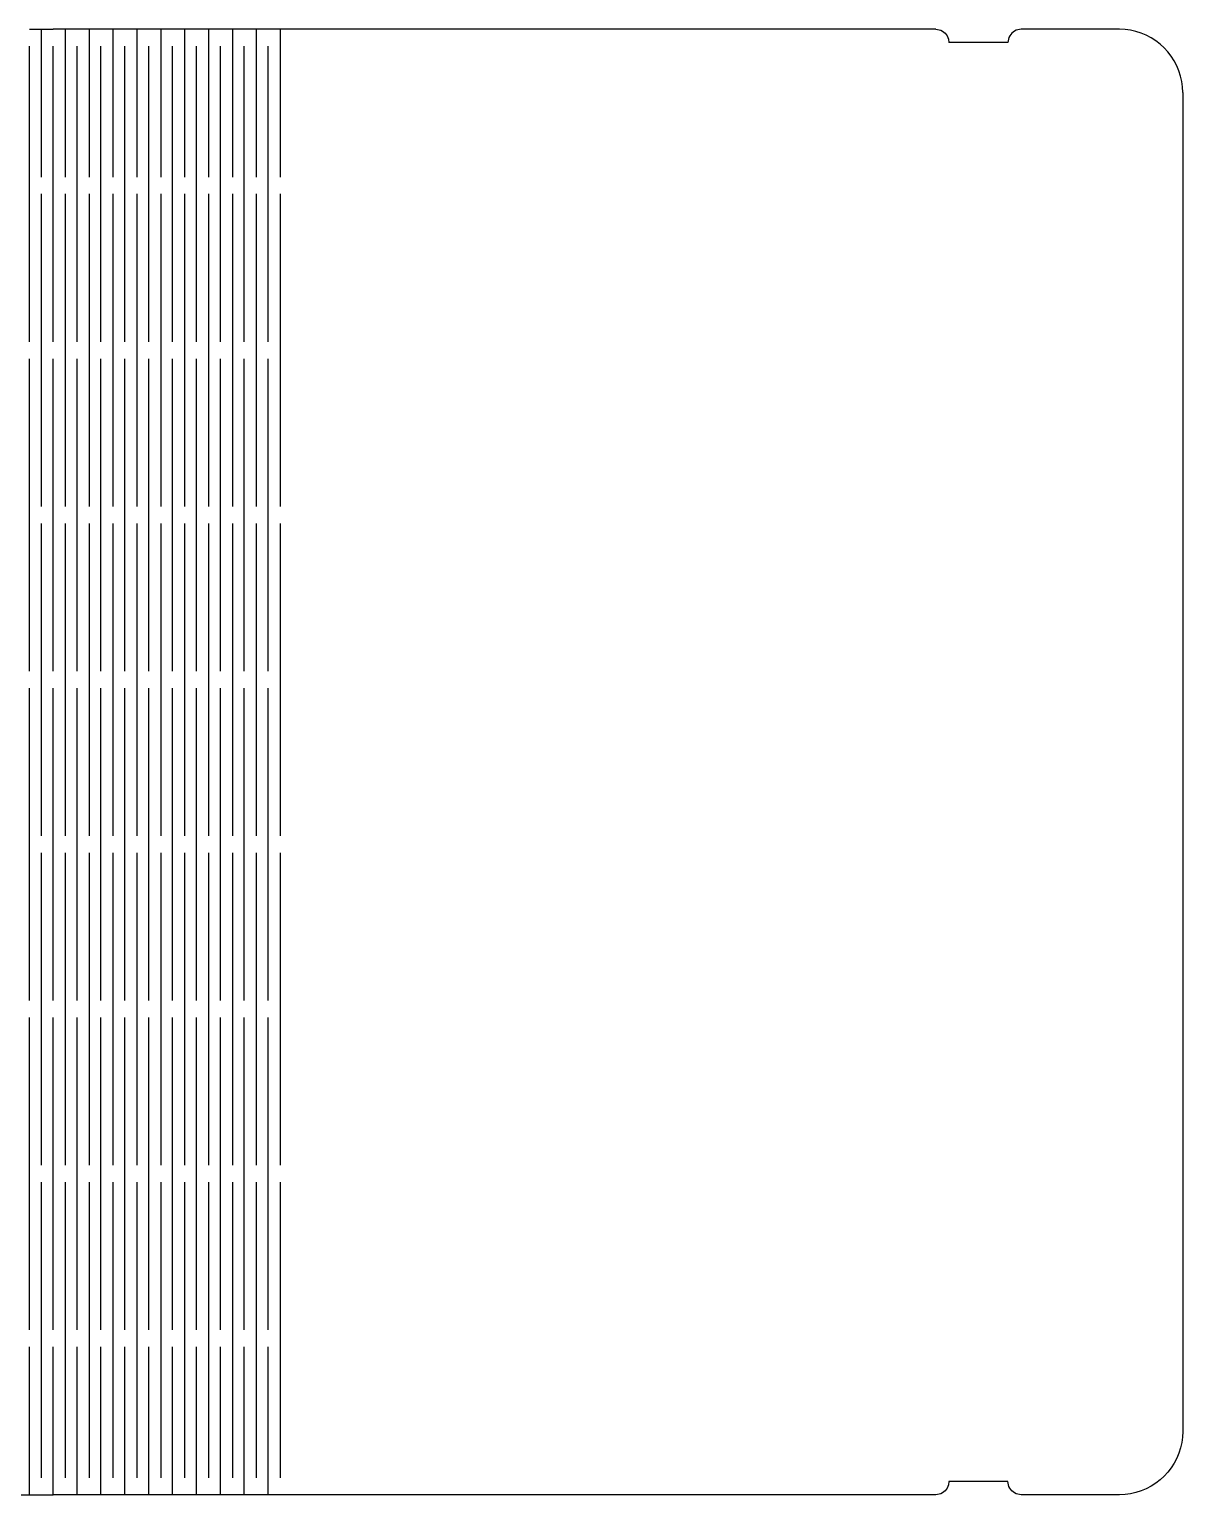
# Model space of a CAD drawing. Extents: x -174 to 174, y -110 to 110.
# Drawn here: x 0.5 to 174.4, y -110.5 to 110.5 of the extents above; entities that cross this region are included whole.
import ezdxf

# ---------------------------------------------------------------- set-up
doc = ezdxf.new("R2010")
doc.units = 0
doc.header["$MEASUREMENT"] = 0
doc.layers.get('0').update_dxf_attribs({"linetype": 'CONTINUOUS'})

msp = doc.modelspace()

# ---------------------------------------------------------------- linework, layer by layer
for p, q in [((0.53, 110.49), (2.33, 110.49)), ((2.33, 110.49), (2.33, 88.2)), ((2.33, 110.49), (4.13, 110.49)), ((5.93, 110.49), (4.13, 110.49)), ((5.93, 110.49), (5.93, 88.2)), ((9.53, 110.49), (5.93, 110.49)), ((9.53, 110.49), (9.53, 88.2)), ((13.13, 110.49), (9.53, 110.49)), ((13.13, 110.49), (13.13, 88.2)), ((16.73, 110.49), (13.13, 110.49)), ((16.73, 110.49), (16.73, 88.2)), ((20.34, 110.49), (16.73, 110.49)), ((20.34, 110.49), (20.34, 88.2)), ((23.94, 110.49), (20.34, 110.49)), ((23.94, 110.49), (23.94, 88.2)), ((27.54, 110.49), (23.94, 110.49)), ((27.54, 110.49), (27.54, 88.2)), ((31.14, 110.49), (27.54, 110.49)), ((31.14, 110.49), (31.14, 88.2)), ((34.74, 110.49), (31.14, 110.49)), ((34.74, 110.49), (34.74, 88.2)), ((38.34, 110.49), (34.74, 110.49)), ((38.34, 110.49), (38.34, 88.2)), ((137.2, 110.49), (38.34, 110.49)), ((137.2, 110.49), (137.72, 110.42)), ((137.72, 110.42), (137.97, 110.34)), ((137.97, 110.34), (138.2, 110.22)), ((138.2, 110.22), (138.42, 110.08)), ((138.42, 110.08), (138.62, 109.9)), ((138.62, 109.9), (138.79, 109.71)), ((138.79, 109.71), (138.93, 109.49)), ((138.93, 109.49), (139.05, 109.26)), ((139.05, 109.26), (139.13, 109.01)), ((139.13, 109.01), (139.2, 108.49)), ((148.09, 108.49), (139.2, 108.49)), ((148.16, 109.01), (148.09, 108.49)), ((148.24, 109.26), (148.16, 109.01)), ((148.36, 109.49), (148.24, 109.26)), ((148.51, 109.71), (148.36, 109.49)), ((148.68, 109.9), (148.51, 109.71)), ((148.87, 110.08), (148.68, 109.9)), ((149.09, 110.22), (148.87, 110.08)), ((149.33, 110.34), (149.09, 110.22)), ((149.57, 110.42), (149.33, 110.34)), ((150.09, 110.49), (149.57, 110.42)), ((164.92, 110.49), (150.09, 110.49)), ((165.75, 110.45), (164.92, 110.49)), ((166.57, 110.35), (165.75, 110.45)), ((167.38, 110.17), (166.57, 110.35)), ((168.17, 109.92), (167.38, 110.17)), ((168.94, 109.6), (168.17, 109.92)), ((169.68, 109.21), (168.94, 109.6)), ((170.38, 108.77), (169.68, 109.21)), ((171.04, 108.26), (170.38, 108.77)), ((0.53, 63.36), (0.53, 107.95)), ((4.13, 63.36), (4.13, 107.95)), ((7.73, 63.36), (7.73, 107.95)), ((11.33, 63.36), (11.33, 107.95)), ((14.93, 63.36), (14.93, 107.95)), ((18.53, 63.36), (18.53, 107.95)), ((22.14, 63.36), (22.14, 107.95)), ((25.74, 63.36), (25.74, 107.95)), ((29.34, 63.36), (29.34, 107.95)), ((32.94, 63.36), (32.94, 107.95)), ((36.54, 63.36), (36.54, 107.95)), ((171.65, 107.7), (171.04, 108.26)), ((172.21, 107.09), (171.65, 107.7)), ((172.72, 106.43), (172.21, 107.09)), ((173.17, 105.73), (172.72, 106.43)), ((173.55, 104.99), (173.17, 105.73)), ((173.87, 104.22), (173.55, 104.99)), ((174.12, 103.43), (173.87, 104.22)), ((174.3, 102.62), (174.12, 103.43)), ((174.41, 101.8), (174.3, 102.62)), ((174.44, 100.96), (174.41, 101.8)), ((174.44, 100.96), (174.44, -100.96)), ((2.33, 85.66), (2.33, 38.53)), ((5.93, 85.66), (5.93, 38.53)), ((9.53, 85.66), (9.53, 38.53)), ((13.13, 85.66), (13.13, 38.53)), ((16.73, 85.66), (16.73, 38.53)), ((20.34, 85.66), (20.34, 38.53)), ((23.94, 85.66), (23.94, 38.53)), ((27.54, 85.66), (27.54, 38.53)), ((31.14, 85.66), (31.14, 38.53)), ((34.74, 85.66), (34.74, 38.53)), ((38.34, 85.66), (38.34, 38.53)), ((0.53, 13.69), (0.53, 60.82)), ((4.13, 13.69), (4.13, 60.82)), ((7.73, 13.69), (7.73, 60.82)), ((11.33, 13.69), (11.33, 60.82)), ((14.93, 13.69), (14.93, 60.82)), ((18.53, 13.69), (18.53, 60.82)), ((22.14, 13.69), (22.14, 60.82)), ((25.74, 13.69), (25.74, 60.82)), ((29.34, 13.69), (29.34, 60.82)), ((32.94, 13.69), (32.94, 60.82)), ((36.54, 13.69), (36.54, 60.82)), ((2.33, 35.99), (2.33, -11.15)), ((5.93, 35.99), (5.93, -11.15)), ((9.53, 35.99), (9.53, -11.15)), ((13.13, 35.99), (13.13, -11.15)), ((16.73, 35.99), (16.73, -11.15)), ((20.34, 35.99), (20.34, -11.15)), ((23.94, 35.99), (23.94, -11.15)), ((27.54, 35.99), (27.54, -11.15)), ((31.14, 35.99), (31.14, -11.15)), ((34.74, 35.99), (34.74, -11.15)), ((38.34, 35.99), (38.34, -11.15)), ((0.53, -35.98), (0.53, 11.15)), ((4.13, -35.98), (4.13, 11.15)), ((7.73, -35.98), (7.73, 11.15)), ((11.33, -35.98), (11.33, 11.15)), ((14.93, -35.98), (14.93, 11.15)), ((18.53, -35.98), (18.53, 11.15)), ((22.14, -35.98), (22.14, 11.15)), ((25.74, -35.98), (25.74, 11.15)), ((29.34, -35.98), (29.34, 11.15)), ((32.94, -35.98), (32.94, 11.15)), ((36.54, -35.98), (36.54, 11.15)), ((2.33, -13.69), (2.33, -60.82)), ((5.93, -13.69), (5.93, -60.82)), ((9.53, -13.69), (9.53, -60.82)), ((13.13, -13.69), (13.13, -60.82)), ((16.73, -13.69), (16.73, -60.82)), ((20.34, -13.69), (20.34, -60.82)), ((23.94, -13.69), (23.94, -60.82)), ((27.54, -13.69), (27.54, -60.82)), ((31.14, -13.69), (31.14, -60.82)), ((34.74, -13.69), (34.74, -60.82)), ((38.34, -13.69), (38.34, -60.82)), ((0.53, -85.65), (0.53, -38.52)), ((4.13, -85.65), (4.13, -38.52)), ((7.73, -85.65), (7.73, -38.52)), ((11.33, -85.65), (11.33, -38.52)), ((14.93, -85.65), (14.93, -38.52)), ((18.53, -85.65), (18.53, -38.52)), ((22.14, -85.65), (22.14, -38.52)), ((25.74, -85.65), (25.74, -38.52)), ((29.34, -85.65), (29.34, -38.52)), ((32.94, -85.65), (32.94, -38.52)), ((36.54, -85.65), (36.54, -38.52)), ((2.33, -63.36), (2.33, -107.95)), ((5.93, -63.36), (5.93, -107.95)), ((9.53, -63.36), (9.53, -107.95)), ((13.13, -63.36), (13.13, -107.95)), ((16.73, -63.36), (16.73, -107.95)), ((20.34, -63.36), (20.34, -107.95)), ((23.94, -63.36), (23.94, -107.95)), ((27.54, -63.36), (27.54, -107.95)), ((31.14, -63.36), (31.14, -107.95)), ((34.74, -63.36), (34.74, -107.95)), ((38.34, -63.36), (38.34, -107.95)), ((0.53, -110.49), (0.53, -88.19)), ((4.13, -110.49), (4.13, -88.19)), ((7.73, -110.49), (7.73, -88.19)), ((11.33, -110.49), (11.33, -88.19)), ((14.93, -110.49), (14.93, -88.19)), ((18.53, -110.49), (18.53, -88.19)), ((22.14, -110.49), (22.14, -88.19)), ((25.74, -110.49), (25.74, -88.19)), ((29.34, -110.49), (29.34, -88.19)), ((32.94, -110.49), (32.94, -88.19)), ((36.54, -110.49), (36.54, -88.19)), ((174.44, -100.96), (174.41, -101.8)), ((174.12, -103.43), (173.87, -104.22)), ((174.3, -102.62), (174.12, -103.43)), ((174.41, -101.8), (174.3, -102.62)), ((173.17, -105.73), (172.72, -106.43)), ((173.55, -104.99), (173.17, -105.73)), ((173.87, -104.22), (173.55, -104.99)), ((171.04, -108.26), (170.38, -108.77)), ((171.65, -107.7), (171.04, -108.26)), ((172.21, -107.09), (171.65, -107.7)), ((172.72, -106.43), (172.21, -107.09)), ((-98.33, -110.49), (0.53, -110.49)), ((0.53, -110.49), (4.13, -110.49)), ((7.73, -110.49), (4.13, -110.49)), ((11.33, -110.49), (7.73, -110.49)), ((14.93, -110.49), (11.33, -110.49)), ((18.53, -110.49), (14.93, -110.49)), ((22.14, -110.49), (18.53, -110.49)), ((25.74, -110.49), (22.14, -110.49)), ((29.34, -110.49), (25.74, -110.49)), ((32.94, -110.49), (29.34, -110.49)), ((34.74, -110.49), (32.94, -110.49)), ((36.54, -110.49), (34.74, -110.49)), ((38.34, -110.49), (36.54, -110.49)), ((137.2, -110.49), (38.34, -110.49)), ((137.72, -110.42), (137.2, -110.49)), ((137.97, -110.34), (137.72, -110.42)), ((138.2, -110.22), (137.97, -110.34)), ((138.42, -110.08), (138.2, -110.22)), ((138.62, -109.9), (138.42, -110.08)), ((138.79, -109.71), (138.62, -109.9)), ((138.93, -109.49), (138.79, -109.71)), ((139.05, -109.26), (138.93, -109.49)), ((139.13, -109.01), (139.05, -109.26)), ((139.2, -108.49), (139.13, -109.01)), ((148.09, -108.49), (139.2, -108.49)), ((148.16, -109.01), (148.09, -108.49)), ((148.24, -109.26), (148.16, -109.01)), ((148.36, -109.49), (148.24, -109.26)), ((148.51, -109.71), (148.36, -109.49)), ((148.68, -109.9), (148.51, -109.71)), ((148.87, -110.08), (148.68, -109.9)), ((149.09, -110.22), (148.87, -110.08)), ((149.33, -110.34), (149.09, -110.22)), ((149.57, -110.42), (149.33, -110.34)), ((150.09, -110.49), (149.57, -110.42)), ((164.92, -110.49), (150.09, -110.49)), ((165.75, -110.45), (164.92, -110.49)), ((166.57, -110.35), (165.75, -110.45)), ((167.38, -110.17), (166.57, -110.35)), ((168.17, -109.92), (167.38, -110.17)), ((168.94, -109.6), (168.17, -109.92)), ((169.68, -109.21), (168.94, -109.6)), ((170.38, -108.77), (169.68, -109.21))]:
    msp.add_line(p, q)

doc.saveas('drawing.dxf')
